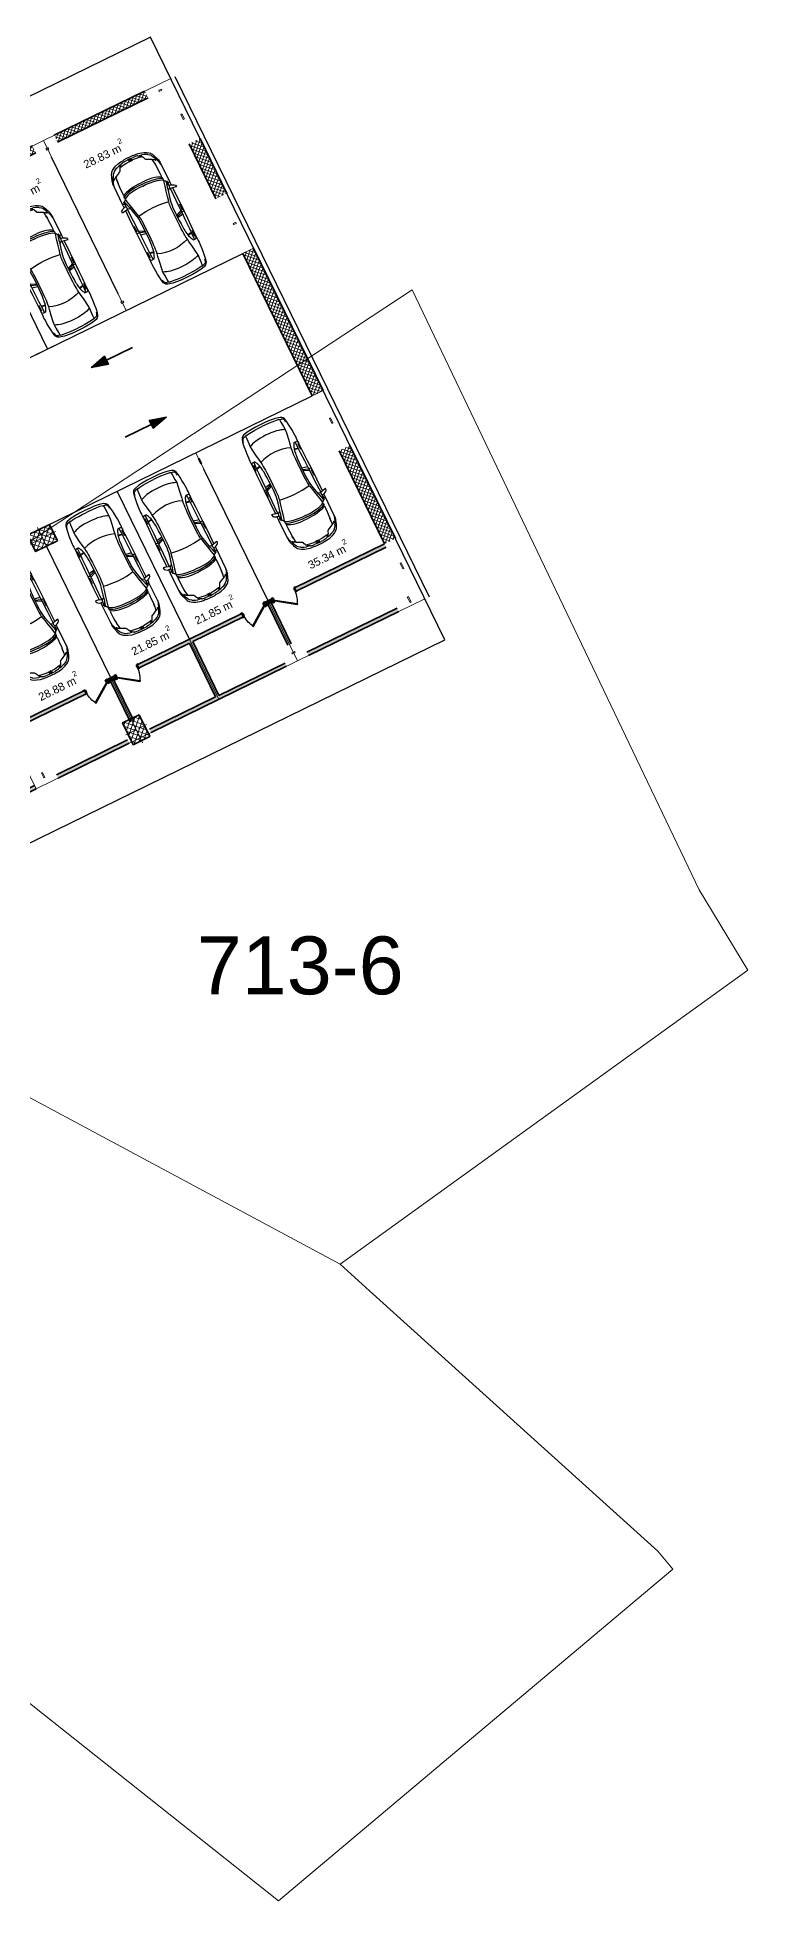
# Model space of a CAD drawing. Header units: metres. Extents: x 7511783 to 7512372, y 4692307 to 4692611.
# Drawn here: x 7512222.2 to 7512245.6, y 4692437 to 4692498.1 of the extents above; entities that cross this region are included whole.
import ezdxf

# ---------------------------------------------------------------- set-up
doc = ezdxf.new("R2010")
doc.units = ezdxf.units.M
doc.linetypes.add('Long Dashed', pattern=[793.749976, 476.249993, -317.499983])
doc.layers.get('0').update_dxf_attribs({"lineweight": 0})
for name, color, linetype, lineweight, true_color in [('A - Fill Zone_Pen_No__156', 7, 'Continuous', 0, 0x54689e), ('A - Muret_Pen_No__102', 7, 'Continuous', 0, 0xcccccc), ('A -Polyline_Pen_No__48', 7, 'Continuous', 0, 0xa80f02), ('A -Polyline_Pen_No__8', 7, 'Continuous', 0, 0xa80f02)]:
    doc.layers.add(name, color=color, linetype=linetype, lineweight=lineweight, true_color=true_color)
for name, color, linetype, lineweight in [('A - Muret', 7, 'Continuous', 0), ('A - Muret_Pen_No__101', 252, 'Continuous', 0), ('A - Muret_Pen_No__7', 7, 'Continuous', 0), ('A - Pllaka Themel', 7, 'Continuous', 0), ('A - Pllaka Themel_Pen_No__42', 8, 'Continuous', 0), ('A - Shtyllat', 7, 'Continuous', 0), ('A - Shtyllat_Pen_No__1', 7, 'Continuous', 0), ('A -Polyline', 7, 'Continuous', 0), ('A -Polyline_Pen_No__42', 8, 'Continuous', 0), ('ARCHICAD Doors_Pen_No__42', 8, 'Continuous', 0), ('Interior - Furniture _Pen_No__42', 8, 'Continuous', 0), ('nr riregjistrim', 1, 'Continuous', 0), ('Structural - Bearing', 7, 'Continuous', 0), ('Structural - Bearing_Pen_No__20', 1, 'Continuous', 0), ('Structural - Bearing_Pen_No__21', 7, 'Continuous', 0), ('vijat rregullim', 1, 'Continuous', 0)]:
    doc.layers.add(name, color=color, linetype=linetype, lineweight=lineweight)
doc.styles.add('GENERATED_STYLE_2', font='arialbd.ttf')
doc.styles.get("Standard").update_dxf_attribs({"font": 'arial.ttf'})
pattern_1 = [(45, (0, 0), (-68.9429, 68.9429), []), (135, (0, 0), (68.9429, 68.9429), [])]
pattern_2 = [(45, (0, 0), (-91.92388, 91.92388), []), (135, (0, 0), (91.92388, 91.92388), [])]

# ---------------------------------------------------------------- blocks, each defined once
blk = doc.blocks.new('Slab_2', base_point=(27550, -20501))
at = {"layer": 'A - Pllaka Themel_Pen_No__42', "color": 8, "linetype": 'Continuous', "lineweight": 25, "flags": 128}
blk.add_lwpolyline([(27550, -20501), (52100, -20501), (52100, 1500), (27550, 1500)], close=True, dxfattribs=at)
blk = doc.blocks.new('Wall_3', base_point=(27550, 0))
at = {"layer": 'A - Muret_Pen_No__101', "linetype": 'Continuous', "lineweight": 13}
h = blk.add_hatch(dxfattribs=at)
h.set_pattern_fill('CONCRETE_BLOCK', color=252, style=0, pattern_type=2)
h.set_pattern_definition(pattern_1)
h.paths.add_polyline_path([(31800, 0), (28500, 0), (28500, -250), (31800, -250)])
h = blk.add_hatch(dxfattribs=at)
h.set_pattern_fill('CONCRETE_BLOCK', color=252, style=0, pattern_type=2)
h.set_pattern_definition(pattern_1)
h.paths.add_polyline_path([(32600, 0), (32600, -250), (38100, -250), (38100, 0)])
h = blk.add_hatch(dxfattribs=at)
h.set_pattern_fill('CONCRETE_BLOCK', color=252, style=0, pattern_type=2)
h.set_pattern_definition(pattern_1)
h.paths.add_polyline_path([(38500, 0), (38500, -250), (41500, -250), (41500, 0)])
h = blk.add_hatch(dxfattribs=at)
h.set_pattern_fill('CONCRETE_BLOCK', color=252, style=0, pattern_type=2)
h.set_pattern_definition(pattern_1)
h.paths.add_polyline_path([(41900, -250), (47050, -250), (47050, 0), (41900, 0)])
h = blk.add_hatch(dxfattribs=at)
h.set_pattern_fill('CONCRETE_BLOCK', color=252, style=0, pattern_type=2)
h.set_pattern_definition(pattern_1)
h.paths.add_polyline_path([(51150, 0), (47850, 0), (47850, -250), (51150, -250)])
at = {"layer": 'A - Muret_Pen_No__7', "color": 7, "linetype": 'Continuous', "lineweight": 35, "flags": 128}
for points in [[(31800, 0), (28500, 0)], [(38100, 0), (32600, 0)], [(41500, 0), (38500, 0)], [(47050, 0), (41900, 0)], [(51150, 0), (47850, 0)], [(28500, -250), (31800, -250)], [(32600, -250), (38100, -250)], [(38500, -250), (41500, -250)], [(41900, -250), (47050, -250)], [(47850, -250), (51150, -250)]]:
    blk.add_lwpolyline(points, dxfattribs=at)
blk = doc.blocks.new('Door 22')
at = {"layer": 'ARCHICAD Doors_Pen_No__42', "color": 8, "linetype": 'Continuous', "lineweight": 25}
for p, q in [((-387, 24), (-437, 24)), ((-437, 24), (-437, 5)), ((-437, 5), (-387, 5)), ((-400, 5), (-437, 5)), ((-400, 5), (-437, 5)), ((-375, 5), (-400, 5)), ((-400, 5), (-400, 0)), ((-400, 0), (-400, 5)), ((-400, 0), (-400, 5)), ((-400, 0), (-375, 0)), ((-372, 0), (-400, 0)), ((-400, 0), (-400, -115)), ((-400, -115), (-400, 0)), ((-400, -115), (-400, 0)), ((-387, 5), (-387, 24)), ((-375, 0), (-375, 5)), ((-372, -40), (-372, 0)), ((-260, 394), (-237, 427)), ((349, -33), (-260, 394)), ((-237, 427), (372, 0)), ((372, 0), (349, -33)), ((400, 0), (372, 0)), ((372, 0), (372, -40)), ((400, 5), (375, 5)), ((375, 5), (375, 0)), ((375, 0), (400, 0)), ((437, 24), (387, 24)), ((387, 24), (387, 5)), ((387, 5), (437, 5)), ((400, 0), (400, 5)), ((400, 0), (400, 5)), ((400, 0), (400, 5)), ((400, 5), (437, 5)), ((400, 5), (437, 5)), ((400, -115), (400, 0)), ((400, -115), (400, 0)), ((400, -115), (400, 0)), ((437, 5), (437, 24)), ((-387, -115), (-437, -115)), ((-437, -115), (-437, -134)), ((-400, -115), (-437, -115)), ((-400, -115), (-437, -115)), ((-437, -134), (-387, -134)), ((-400, -115), (-360, -115)), ((-387, -134), (-387, -115)), ((-360, -40), (-372, -40)), ((-360, -115), (-360, -40)), ((372, -40), (360, -40)), ((360, -40), (360, -115)), ((360, -115), (400, -115)), ((437, -115), (387, -115)), ((387, -115), (387, -134)), ((387, -134), (437, -134)), ((400, -115), (437, -115)), ((400, -115), (437, -115)), ((437, -134), (437, -115))]:
    blk.add_line(p, q, dxfattribs=at)
blk.add_arc((372, 0), 744, 145, 180, dxfattribs=at)
blk = doc.blocks.new('Door 22_2')
at = {"layer": 'ARCHICAD Doors_Pen_No__42', "color": 8, "linetype": 'Continuous', "lineweight": 25}
for p, q in [((-437, 0), (-437, 19)), ((-437, 19), (-387, 19)), ((-387, 0), (-437, 0)), ((-400, 0), (-437, 0)), ((-400, 0), (-437, 0)), ((-372, 0), (-400, 0)), ((-400, 0), (-400, -115)), ((-400, 0), (-400, -115)), ((-400, 0), (-400, -115)), ((-387, 19), (-387, 0)), ((-372, -40), (-372, 0)), ((-260, 394), (-237, 427)), ((349, -33), (-260, 394)), ((-237, 427), (372, 0)), ((372, 0), (349, -33)), ((400, 0), (372, 0)), ((372, 0), (372, -40)), ((387, 19), (437, 19)), ((387, 0), (387, 19)), ((437, 0), (387, 0)), ((400, -115), (400, 0)), ((400, 0), (400, -115)), ((400, 0), (400, -115)), ((400, 0), (437, 0)), ((400, 0), (437, 0)), ((437, 19), (437, 0)), ((-437, -139), (-437, -120)), ((-437, -120), (-387, -120)), ((-400, -120), (-437, -120)), ((-400, -120), (-437, -120)), ((-387, -139), (-437, -139)), ((-400, -120), (-400, -115)), ((-400, -115), (-375, -115)), ((-400, -115), (-360, -115)), ((-400, -115), (-400, -120)), ((-400, -115), (-400, -120)), ((-375, -120), (-400, -120)), ((-387, -120), (-387, -139)), ((-375, -115), (-375, -120)), ((-360, -40), (-372, -40)), ((-360, -115), (-360, -40)), ((372, -40), (360, -40)), ((360, -40), (360, -115)), ((360, -115), (400, -115)), ((375, -120), (375, -115)), ((375, -115), (400, -115)), ((400, -120), (375, -120)), ((387, -120), (437, -120)), ((387, -139), (387, -120)), ((437, -139), (387, -139)), ((400, -115), (400, -120)), ((400, -115), (400, -120)), ((400, -115), (400, -120)), ((400, -120), (437, -120)), ((400, -120), (437, -120)), ((437, -120), (437, -139))]:
    blk.add_line(p, q, dxfattribs=at)
blk.add_arc((372, 0), 744, 145, 180, dxfattribs=at)
blk = doc.blocks.new('Wall_6', base_point=(37900, -16801))
at = {"layer": 'A - Muret_Pen_No__102', "linetype": 'Continuous', "lineweight": 0, "true_color": 0xcccccc}
for points in [[(37900, -16921), (40740, -16921), (40740, -16801), (37900, -16801)], [(41540, -16801), (41540, -16921), (41860, -16921), (41860, -16801)], [(46490, -16801), (42660, -16801), (42660, -16921), (46490, -16921)], [(47290, -16921), (47610, -16921), (47610, -16801), (47290, -16801)], [(51700, -16801), (48410, -16801), (48410, -16921), (51700, -16921)]]:
    blk.add_hatch(color=254, dxfattribs=at).paths.add_polyline_path(points)
at = {"layer": 'A - Muret_Pen_No__7', "color": 7, "linetype": 'Continuous', "lineweight": 35}
for p, q in [((40740, -16801), (40703, -16801)), ((40740, -16921), (40703, -16921)), ((40740, -16801), (40740, -16916)), ((40740, -16916), (40740, -16921)), ((41540, -16801), (41577, -16801)), ((41540, -16801), (41540, -16916)), ((41540, -16916), (41540, -16921)), ((41540, -16921), (41577, -16921)), ((41860, -16801), (41823, -16801)), ((41860, -16921), (41823, -16921)), ((41860, -16801), (41860, -16916)), ((41860, -16916), (41860, -16921)), ((42660, -16801), (42697, -16801)), ((42660, -16801), (42660, -16916)), ((42660, -16916), (42660, -16921)), ((42660, -16921), (42697, -16921)), ((46490, -16801), (46453, -16801)), ((46490, -16921), (46453, -16921)), ((46490, -16806), (46490, -16801)), ((46490, -16921), (46490, -16806)), ((47290, -16801), (47327, -16801)), ((47290, -16806), (47290, -16801)), ((47290, -16921), (47290, -16806)), ((47290, -16921), (47327, -16921)), ((47610, -16801), (47573, -16801)), ((47610, -16921), (47573, -16921)), ((47610, -16801), (47610, -16916)), ((47610, -16916), (47610, -16921)), ((48410, -16801), (48447, -16801)), ((48410, -16801), (48410, -16916)), ((48410, -16916), (48410, -16921)), ((48410, -16921), (48447, -16921))]:
    blk.add_line(p, q, dxfattribs=at)
at = {"layer": 'A - Muret_Pen_No__7', "color": 7, "linetype": 'Continuous', "lineweight": 35, "flags": 128}
for points in [[(40740, -16801), (37900, -16801)], [(38020, -16921), (40740, -16921)], [(41860, -16801), (41540, -16801)], [(41540, -16921), (41640, -16921)], [(41760, -16921), (41860, -16921)], [(46490, -16801), (42660, -16801)], [(42660, -16921), (44515, -16921)], [(44635, -16921), (46490, -16921)], [(47610, -16801), (47290, -16801)], [(47290, -16921), (47390, -16921)], [(47510, -16921), (47610, -16921)], [(51700, -16801), (48410, -16801)], [(48410, -16921), (51700, -16921)]]:
    blk.add_lwpolyline(points, dxfattribs=at)
at = {"layer": 'ARCHICAD Doors_Pen_No__42', "color": 8, "linetype": 'Continuous', "lineweight": 25, "xscale": -1, "zscale": 1000, "rotation": 180}
for name, p in [('Door 22', (41140, -16916)), ('Door 22_2', (46890, -16921))]:
    blk.add_blockref(name, p, dxfattribs=at)
at = {"layer": 'ARCHICAD Doors_Pen_No__42', "color": 8, "linetype": 'Continuous', "lineweight": 25, "zscale": 1000, "rotation": 180}
for p in [(42260, -16916), (48010, -16916)]:
    blk.add_blockref('Door 22', p, dxfattribs=at)
blk = doc.blocks.new('Wall_8', base_point=(41700, -16801))
at = {"layer": 'A - Muret_Pen_No__102', "linetype": 'Continuous', "lineweight": 0, "true_color": 0xcccccc}
blk.add_hatch(color=254, dxfattribs=at).paths.add_polyline_path([(41640, -16921), (41640, -18401), (41760, -18401), (41760, -16921)])
at = {"layer": 'A - Muret_Pen_No__7', "color": 7, "linetype": 'Continuous', "lineweight": 35, "flags": 128}
for points in [[(41640, -16921), (41640, -18401)], [(41760, -18401), (41760, -16921)]]:
    blk.add_lwpolyline(points, dxfattribs=at)
blk = doc.blocks.new('Wall_9', base_point=(44575, -16801))
at = {"layer": 'A - Muret_Pen_No__102', "linetype": 'Continuous', "lineweight": 0, "true_color": 0xcccccc}
blk.add_hatch(color=254, dxfattribs=at).paths.add_polyline_path([(44515, -16921), (44515, -18881), (44635, -18881), (44635, -16921)])
at = {"layer": 'A - Muret_Pen_No__7', "color": 7, "linetype": 'Continuous', "lineweight": 35, "flags": 128}
for points in [[(44515, -16921), (44515, -18881)], [(44635, -18881), (44635, -16921)]]:
    blk.add_lwpolyline(points, dxfattribs=at)
blk = doc.blocks.new('Wall_10', base_point=(47450, -16801))
at = {"layer": 'A - Muret_Pen_No__102', "linetype": 'Continuous', "lineweight": 0, "true_color": 0xcccccc}
blk.add_hatch(color=254, dxfattribs=at).paths.add_polyline_path([(47390, -16921), (47390, -18401), (47510, -18401), (47510, -16921)])
at = {"layer": 'A - Muret_Pen_No__7', "color": 7, "linetype": 'Continuous', "lineweight": 35, "flags": 128}
for points in [[(47390, -16921), (47390, -18401)], [(47510, -18401), (47510, -16921)]]:
    blk.add_lwpolyline(points, dxfattribs=at)
blk = doc.blocks.new('Wall_27', base_point=(52100, -19001))
at = {"layer": 'A - Muret_Pen_No__101', "linetype": 'Continuous', "lineweight": 13}
h = blk.add_hatch(dxfattribs=at)
h.set_pattern_fill('CONCRETE_BLOCK', color=252, style=0, pattern_type=2)
h.set_pattern_definition(pattern_1)
h.paths.add_polyline_path([(52100, -2200), (51700, -2200), (51700, -4200), (52100, -4200)])
h = blk.add_hatch(dxfattribs=at)
h.set_pattern_fill('CONCRETE_BLOCK', color=252, style=0, pattern_type=2)
h.set_pattern_definition(pattern_1)
h.paths.add_polyline_path([(51700, -6200), (51700, -11401), (52100, -11401), (52100, -6200)])
h = blk.add_hatch(dxfattribs=at)
h.set_pattern_fill('CONCRETE_BLOCK', color=252, style=0, pattern_type=2)
h.set_pattern_definition(pattern_1)
h.paths.add_polyline_path([(51700, -16801), (52100, -16801), (52100, -13401), (51700, -13401)])
at = {"layer": 'A - Muret_Pen_No__7', "color": 7, "linetype": 'Continuous', "lineweight": 35, "flags": 128}
for points in [[(51700, -2200), (51700, -4200)], [(52100, -4200), (52100, -2200)], [(51700, -6200), (51700, -11401)], [(52100, -11401), (52100, -6200)], [(51700, -13401), (51700, -16801)], [(52100, -16801), (52100, -13401)]]:
    blk.add_lwpolyline(points, dxfattribs=at)
blk = doc.blocks.new('Wall_36', base_point=(28500, -19001))
at = {"layer": 'A - Muret_Pen_No__102', "linetype": 'Continuous', "lineweight": 0, "true_color": 0xcccccc}
for points in [[(28500, -18881), (28500, -19001), (31800, -19001), (31800, -18881)], [(37900, -18881), (32600, -18881), (32600, -19001), (37900, -19001)], [(41300, -18881), (38700, -18881), (38700, -19001), (41300, -19001)], [(42100, -18881), (42100, -19001), (47050, -19001), (47050, -18881)], [(47850, -18881), (47850, -19001), (51150, -19001), (51150, -18881)]]:
    blk.add_hatch(color=254, dxfattribs=at).paths.add_polyline_path(points)
at = {"layer": 'A - Muret_Pen_No__7', "color": 7, "linetype": 'Continuous', "lineweight": 35, "flags": 128}
for points in [[(31800, -18881), (28500, -18881)], [(35190, -18881), (32600, -18881)], [(37900, -18881), (35310, -18881)], [(41300, -18881), (38700, -18881)], [(44515, -18881), (42100, -18881)], [(47050, -18881), (44635, -18881)], [(51150, -18881), (47850, -18881)], [(28500, -19001), (31800, -19001)], [(32600, -19001), (37900, -19001)], [(38700, -19001), (41300, -19001)], [(42100, -19001), (47050, -19001)], [(47850, -19001), (51150, -19001)]]:
    blk.add_lwpolyline(points, dxfattribs=at)
blk = doc.blocks.new('Column_36', base_point=(3830, 14470))
at = {"layer": 'A - Shtyllat_Pen_No__1', "color": 7, "linetype": 'Continuous', "lineweight": 13, "flags": 128}
blk.add_lwpolyline([(3850, 14380), (3810, 14380), (3810, 14560), (3850, 14560)], close=True, dxfattribs=at)
blk = doc.blocks.new('Column_39', base_point=(-67920, 199747))
at = {"layer": 'Structural - Bearing', "linetype": 'Continuous', "lineweight": 0, "true_color": 0x000000}
h = blk.add_hatch(dxfattribs=at)
h.set_pattern_fill('CONCRETE_BLOCK', color=18, style=0, pattern_type=2)
h.set_pattern_definition(pattern_2)
h.paths.add_polyline_path([(-67520, 199447), (-67520, 200047), (-68320, 200047), (-68320, 199447)])
at = {"layer": 'Structural - Bearing_Pen_No__20', "color": 1, "linetype": 'Continuous', "lineweight": 0}
for p, q in [((-67920, 199827), (-67920, 200127)), ((-68000, 199747), (-68400, 199747)), ((-67920, 199667), (-67920, 199367)), ((-67840, 199747), (-67440, 199747))]:
    blk.add_line(p, q, dxfattribs=at)
blk.add_point((-67920, 199747), dxfattribs=at)
at = {"layer": 'Structural - Bearing_Pen_No__21', "color": 7, "linetype": 'Continuous', "lineweight": 35, "flags": 128}
blk.add_lwpolyline([(-67520, 199447), (-67520, 200047), (-68320, 200047), (-68320, 199447)], close=True, dxfattribs=at)
blk = doc.blocks.new('Column_40', base_point=(-63791, 193237))
at = {"layer": 'Structural - Bearing', "linetype": 'Continuous', "lineweight": 0, "true_color": 0x000000}
h = blk.add_hatch(dxfattribs=at)
h.set_pattern_fill('CONCRETE_BLOCK', color=18, style=0, pattern_type=2)
h.set_pattern_definition(pattern_2)
h.paths.add_polyline_path([(-63491, 193637), (-64091, 193637), (-64091, 192837), (-63491, 192837)])
at = {"layer": 'Structural - Bearing_Pen_No__20', "color": 1, "linetype": 'Continuous', "lineweight": 0}
for p, q in [((-63871, 193237), (-64171, 193237)), ((-63791, 193317), (-63791, 193717)), ((-63711, 193237), (-63411, 193237)), ((-63791, 193157), (-63791, 192757))]:
    blk.add_line(p, q, dxfattribs=at)
blk.add_point((-63791, 193237), dxfattribs=at)
at = {"layer": 'Structural - Bearing_Pen_No__21', "color": 7, "linetype": 'Continuous', "lineweight": 35, "flags": 128}
blk.add_lwpolyline([(-63491, 193637), (-64091, 193637), (-64091, 192837), (-63491, 192837)], close=True, dxfattribs=at)
blk = doc.blocks.new('Column_43', base_point=(4745, 13830))
at = {"layer": 'A - Shtyllat_Pen_No__1', "color": 7, "linetype": 'Continuous', "lineweight": 13, "flags": 128}
blk.add_lwpolyline([(4705, 13860), (4705, 13800), (4785, 13800), (4785, 13860)], close=True, dxfattribs=at)
blk = doc.blocks.new('Column_44', base_point=(4745, 13130))
at = {"layer": 'A - Shtyllat_Pen_No__1', "color": 7, "linetype": 'Continuous', "lineweight": 13, "flags": 128}
blk.add_lwpolyline([(4705, 13160), (4705, 13100), (4785, 13100), (4785, 13160)], close=True, dxfattribs=at)
blk = doc.blocks.new('Column_45', base_point=(5190, 14870))
at = {"layer": 'A - Shtyllat_Pen_No__1', "color": 7, "linetype": 'Continuous', "lineweight": 13, "flags": 128}
blk.add_lwpolyline([(5170, 14780), (5210, 14780), (5210, 14960), (5170, 14960)], close=True, dxfattribs=at)
blk = doc.blocks.new('Column_46', base_point=(5163, 14980))
at = {"layer": 'A - Shtyllat_Pen_No__1', "color": 7, "linetype": 'Continuous', "lineweight": 13, "flags": 128}
blk.add_lwpolyline([(5115, 15000), (5115, 14960), (5210, 14960), (5210, 15000)], close=True, dxfattribs=at)
blk = doc.blocks.new('Column_47', base_point=(5190, 13230))
at = {"layer": 'A - Shtyllat_Pen_No__1', "color": 7, "linetype": 'Continuous', "lineweight": 13, "flags": 128}
blk.add_lwpolyline([(5170, 13320), (5210, 13320), (5210, 13140), (5170, 13140)], close=True, dxfattribs=at)
blk = doc.blocks.new('Column_48', base_point=(5163, 13120))
at = {"layer": 'A - Shtyllat_Pen_No__1', "color": 7, "linetype": 'Continuous', "lineweight": 13, "flags": 128}
blk.add_lwpolyline([(5115, 13100), (5115, 13140), (5210, 13140), (5210, 13100)], close=True, dxfattribs=at)
blk = doc.blocks.new('Column_49', base_point=(5190, 13760))
at = {"layer": 'A - Shtyllat_Pen_No__1', "color": 7, "linetype": 'Continuous', "lineweight": 13, "flags": 128}
blk.add_lwpolyline([(5170, 13660), (5210, 13660), (5210, 13860), (5170, 13860)], close=True, dxfattribs=at)
blk = doc.blocks.new('Column_50', base_point=(5190, 14480))
at = {"layer": 'A - Shtyllat_Pen_No__1', "color": 7, "linetype": 'Continuous', "lineweight": 13, "flags": 128}
blk.add_lwpolyline([(5170, 14380), (5210, 14380), (5210, 14580), (5170, 14580)], close=True, dxfattribs=at)
blk = doc.blocks.new('Column_51', base_point=(5245, 14870))
at = {"layer": 'A - Shtyllat_Pen_No__1', "color": 7, "linetype": 'Continuous', "lineweight": 13, "flags": 128}
blk.add_lwpolyline([(5265, 14780), (5225, 14780), (5225, 14960), (5265, 14960)], close=True, dxfattribs=at)
blk = doc.blocks.new('Column_52', base_point=(5273, 14980))
at = {"layer": 'A - Shtyllat_Pen_No__1', "color": 7, "linetype": 'Continuous', "lineweight": 13, "flags": 128}
blk.add_lwpolyline([(5320, 15000), (5320, 14960), (5225, 14960), (5225, 15000)], close=True, dxfattribs=at)
blk = doc.blocks.new('Car 05 22')
at = {"layer": 'Interior - Furniture _Pen_No__42', "color": 8, "linetype": 'Continuous', "lineweight": 25}
for p, q in [((-815, 668), (-855, 511)), ((-785, 722), (-815, 668)), ((-758, 747), (-785, 722)), ((-768, 602), (-751, 670)), ((-764, 617), (-666, 624)), ((-706, 776), (-758, 747)), ((-729, 716), (-751, 670)), ((-701, 743), (-729, 716)), ((-585, 801), (-706, 776)), ((-665, 761), (-701, 743)), ((-666, 624), (-501, 634)), ((-627, 772), (-665, 761)), ((-595, 778), (-627, 772)), ((-483, 817), (-585, 801)), ((-501, 634), (-383, 642)), ((-372, 830), (-483, 817)), ((-383, 642), (-274, 631)), ((-252, 841), (-372, 830)), ((-274, 631), (-56, 601)), ((-168, 845), (-252, 841)), ((-78, 851), (-168, 845)), ((-24, 852), (-78, 851)), ((40, 852), (-24, 852)), ((231, 846), (40, 852)), ((125, 791), (129, 820)), ((126, 744), (125, 791)), ((327, 762), (125, 756)), ((132, 723), (126, 744)), ((129, 820), (139, 832)), ((147, 711), (132, 723)), ((139, 832), (165, 840)), ((171, 697), (147, 711)), ((165, 840), (195, 844)), ((213, 677), (171, 697)), ((195, 844), (231, 846)), ((211, 809), (418, 816)), ((266, 655), (213, 677)), ((400, 848), (231, 846)), ((319, 636), (266, 655)), ((393, 618), (319, 636)), ((522, 765), (327, 762)), ((339, 683), (330, 634)), ((355, 762), (339, 683)), ((357, 683), (347, 629)), ((373, 763), (357, 683)), ((475, 607), (393, 618)), ((591, 852), (400, 848)), ((814, 769), (522, 765)), ((857, 856), (591, 852)), ((1109, 774), (814, 769)), ((1130, 859), (857, 856)), ((1036, 773), (997, 579)), ((1042, 578), (1108, 774)), ((1173, 775), (1090, 578)), ((1115, 809), (1109, 774)), ((1109, 774), (1538, 780)), ((1120, 833), (1115, 809)), ((1121, 838), (1120, 836)), ((1120, 836), (1120, 833)), ((1130, 859), (1121, 838)), ((1536, 860), (1130, 859)), ((1163, 830), (1220, 829)), ((1220, 829), (1370, 831)), ((1958, 858), (1536, 860)), ((1538, 780), (1975, 786)), ((1730, 634), (1562, 601)), ((2000, 702), (1730, 634)), ((1780, 582), (1953, 621)), ((1961, 983), (1929, 983)), ((1929, 983), (1958, 858)), ((1939, 686), (1996, 777)), ((1953, 621), (2122, 660)), ((1958, 858), (1977, 777)), ((1997, 975), (1961, 983)), ((1977, 777), (2020, 777)), ((2027, 945), (1997, 975)), ((2000, 702), (2214, 763)), ((2020, 777), (2044, 783)), ((2055, 898), (2027, 945)), ((2044, 783), (2063, 792)), ((2068, 858), (2055, 898)), ((2063, 792), (2070, 800)), ((2069, 788), (2065, 794)), ((2120, 857), (2068, 858)), ((2075, 836), (2068, 858)), ((2069, 788), (2148, 790)), ((2070, 800), (2075, 809)), ((2075, 809), (2075, 836)), ((2107, 732), (2148, 790)), ((2193, 856), (2120, 857)), ((2122, 660), (2294, 698)), ((2148, 790), (2167, 814)), ((2148, 790), (2206, 792)), ((2167, 814), (2182, 834)), ((2182, 834), (2193, 856)), ((2808, 853), (2193, 856)), ((2206, 792), (2227, 791)), ((2227, 770), (2214, 763)), ((2214, 763), (2238, 752)), ((2227, 791), (2233, 790)), ((2234, 774), (2227, 770)), ((2233, 790), (2238, 787)), ((2238, 777), (2234, 774)), ((2241, 784), (2238, 787)), ((2238, 777), (2241, 781)), ((2238, 752), (2259, 740)), ((2241, 781), (2241, 784)), ((2259, 740), (2269, 731)), ((2269, 731), (2279, 722)), ((2279, 722), (2294, 698)), ((2294, 698), (2317, 701)), ((2294, 698), (2294, 698)), ((2317, 701), (2346, 703)), ((2355, 640), (2317, 701)), ((2346, 703), (2379, 702)), ((2380, 575), (2355, 640)), ((2410, 649), (2379, 702)), ((2379, 702), (2411, 694)), ((2436, 583), (2410, 649)), ((2411, 694), (2411, 694)), ((2429, 682), (2411, 694)), ((2429, 682), (2457, 700)), ((2429, 682), (2429, 682)), ((2429, 682), (2457, 640)), ((2457, 700), (2535, 698)), ((2457, 640), (2487, 574)), ((2535, 698), (2535, 698)), ((2535, 698), (2673, 696)), ((2673, 696), (2787, 691)), ((2787, 691), (2868, 687)), ((2856, 853), (2808, 853)), ((2808, 853), (2877, 843)), ((2891, 853), (2856, 853)), ((2868, 687), (2960, 679)), ((2960, 679), (2868, 687)), ((2877, 843), (2954, 814)), ((2923, 852), (2891, 853)), ((2904, 833), (2905, 833)), ((2945, 849), (2923, 852)), ((2990, 840), (2945, 849)), ((2954, 814), (3076, 775)), ((2960, 679), (3047, 666)), ((3014, 833), (2990, 840)), ((3154, 783), (3014, 833)), ((3022, 758), (3024, 762)), ((3024, 754), (3022, 758)), ((3024, 762), (3035, 765)), ((3038, 743), (3024, 754)), ((3035, 765), (3047, 764)), ((3051, 731), (3038, 743)), ((3047, 764), (3061, 763)), ((3047, 666), (3100, 657)), ((3065, 715), (3051, 731)), ((3061, 763), (3090, 757)), ((3077, 698), (3065, 715)), ((3100, 763), (3076, 775)), ((3100, 657), (3077, 698)), ((3090, 757), (3108, 751)), ((3114, 753), (3100, 763)), ((3153, 554), (3100, 657)), ((3108, 751), (3123, 746)), ((3123, 746), (3114, 753)), ((3170, 727), (3123, 746)), ((3236, 748), (3154, 783)), ((3212, 701), (3170, 727)), ((3254, 663), (3212, 701)), ((3269, 728), (3236, 748)), ((3302, 603), (3254, 663)), ((3299, 706), (3269, 728)), ((3337, 663), (3299, 706)), ((3374, 604), (3337, 663)), ((-883, 195), (-885, 0)), ((-885, 0), (-883, -195)), ((-875, 345), (-883, 195)), ((-855, 511), (-875, 345)), ((-807, 125), (-808, 0)), ((-807, -125), (-808, 0)), ((-802, 259), (-807, 125)), ((-795, 391), (-802, 259)), ((-783, 510), (-795, 391)), ((-768, 602), (-783, 510)), ((-56, 601), (146, 567)), ((146, 567), (233, 552)), ((233, 552), (315, 541)), ((315, 541), (384, 535)), ((384, 535), (454, 530)), ((454, 530), (526, 526)), ((521, 602), (475, 607)), ((570, 597), (521, 602)), ((526, 526), (628, 522)), ((653, 591), (570, 597)), ((628, 522), (757, 518)), ((773, 585), (653, 591)), ((757, 518), (1323, 518)), ((907, 580), (773, 585)), ((1042, 578), (907, 580)), ((1228, 578), (1042, 578)), ((1316, 580), (1228, 578)), ((1403, 584), (1316, 580)), ((1323, 518), (1420, 522)), ((1484, 590), (1403, 584)), ((1420, 522), (1467, 524)), ((1467, 524), (1511, 528)), ((1562, 601), (1484, 590)), ((1511, 528), (1554, 533)), ((1554, 533), (1597, 541)), ((1597, 541), (1597, 541)), ((1611, 544), (1780, 582)), ((2397, 514), (2380, 575)), ((2419, 396), (2397, 514)), ((2434, 266), (2419, 396)), ((2442, 132), (2434, 266)), ((2454, 522), (2436, 583)), ((2444, 0), (2442, 132)), ((2444, 0), (2442, -132)), ((2478, 401), (2454, 522)), ((2494, 269), (2478, 401)), ((2487, 574), (2492, 562)), ((2492, 562), (2518, 477)), ((2503, 133), (2494, 269)), ((2506, 0), (2503, 133)), ((2518, 477), (2538, 384)), ((2538, 384), (2551, 286)), ((2551, 286), (2560, 194)), ((2560, 194), (2564, 101)), ((2564, 101), (2566, 0)), ((2564, -101), (2566, 0)), ((3190, 476), (3153, 554)), ((3199, 467), (3190, 476)), ((3221, 454), (3199, 467)), ((3256, 439), (3221, 454)), ((3288, 425), (3256, 439)), ((3319, 408), (3288, 425)), ((3302, 603), (3346, 501)), ((3353, 384), (3319, 408)), ((3325, 377), (3321, 370)), ((3321, 370), (3321, 362)), ((3321, 362), (3338, 277)), ((3328, 380), (3325, 377)), ((3338, 379), (3328, 380)), ((3364, 358), (3338, 379)), ((3338, 277), (3352, 173)), ((3346, 501), (3374, 420)), ((3352, 173), (3358, 76)), ((3377, 360), (3353, 384)), ((3354, 28), (3358, 76)), ((3354, 28), (3354, -1)), ((3354, -28), (3354, 1)), ((3397, 316), (3364, 358)), ((3371, 12), (3370, -1)), ((3371, -12), (3370, 1)), ((3372, 24), (3371, 12)), ((3376, 39), (3372, 24)), ((3418, 513), (3374, 604)), ((3391, 344), (3374, 420)), ((3382, 47), (3376, 39)), ((3391, 344), (3377, 360)), ((3386, 48), (3382, 47)), ((3386, 48), (3394, 48)), ((3399, 47), (3394, 48)), ((3408, 289), (3397, 316)), ((3404, 39), (3399, 47)), ((3404, 39), (3408, 24)), ((3408, 289), (3414, 267)), ((3408, 24), (3410, 8)), ((3410, 8), (3410, 0)), ((3414, 267), (3418, 243)), ((3457, 393), (3418, 513)), ((3418, 243), (3424, 201)), ((3424, 201), (3428, 152)), ((3432, 40), (3428, 152)), ((3432, 57), (3432, 57)), ((3432, 0), (3432, 40)), ((3432, 0), (3432, -40)), ((3468, 331), (3457, 393)), ((3474, 264), (3468, 331)), ((3478, 200), (3474, 264)), ((3479, 165), (3478, 200)), ((3490, 165), (3479, 165)), ((3490, -165), (3490, 165)), ((-883, -195), (-875, -345)), ((-875, -345), (-855, -511)), ((-855, -511), (-815, -668)), ((-802, -259), (-807, -125)), ((-795, -391), (-802, -259)), ((-783, -510), (-795, -391)), ((-768, -602), (-783, -510)), ((-768, -602), (-751, -670)), ((-274, -631), (-56, -601)), ((-56, -601), (146, -567)), ((146, -567), (233, -552)), ((233, -552), (315, -541)), ((315, -541), (384, -535)), ((384, -535), (454, -530)), ((475, -607), (393, -618)), ((454, -530), (526, -526)), ((521, -602), (475, -607)), ((570, -597), (521, -602)), ((526, -526), (628, -522)), ((653, -591), (570, -597)), ((628, -522), (757, -518)), ((773, -585), (653, -591)), ((757, -518), (1323, -518)), ((907, -580), (773, -585)), ((1042, -578), (907, -580)), ((1036, -773), (997, -579)), ((1042, -578), (1108, -774)), ((1228, -578), (1042, -578)), ((1173, -775), (1090, -578)), ((1316, -580), (1228, -578)), ((1403, -584), (1316, -580)), ((1323, -518), (1420, -522)), ((1484, -590), (1403, -584)), ((1420, -522), (1467, -524)), ((1467, -524), (1511, -528)), ((1562, -601), (1484, -590)), ((1511, -528), (1554, -533)), ((1554, -533), (1597, -541)), ((1730, -634), (1562, -601)), ((1597, -541), (1597, -541)), ((1611, -544), (1780, -582)), ((1780, -582), (1953, -621)), ((2380, -575), (2355, -640)), ((2397, -514), (2380, -575)), ((2419, -396), (2397, -514)), ((2436, -583), (2410, -649)), ((2434, -266), (2419, -396)), ((2442, -132), (2434, -266)), ((2454, -522), (2436, -583)), ((2478, -401), (2454, -522)), ((2457, -640), (2487, -574)), ((2494, -269), (2478, -401)), ((2487, -574), (2492, -562)), ((2492, -562), (2518, -477)), ((2503, -133), (2494, -269)), ((2506, 0), (2503, -133)), ((2518, -477), (2538, -384)), ((2538, -384), (2551, -286)), ((2551, -286), (2560, -194)), ((2560, -194), (2564, -101)), ((3153, -554), (3100, -657)), ((3190, -476), (3153, -554)), ((3199, -467), (3190, -476)), ((3221, -454), (3199, -467)), ((3256, -439), (3221, -454)), ((3302, -603), (3254, -663)), ((3288, -425), (3256, -439)), ((3319, -408), (3288, -425)), ((3302, -603), (3346, -501)), ((3353, -384), (3319, -408)), ((3321, -362), (3338, -277)), ((3321, -370), (3321, -362)), ((3325, -377), (3321, -370)), ((3328, -380), (3325, -377)), ((3338, -379), (3328, -380)), ((3337, -663), (3374, -604)), ((3338, -277), (3352, -173)), ((3364, -358), (3338, -379)), ((3346, -501), (3374, -420)), ((3352, -173), (3358, -76)), ((3377, -360), (3353, -384)), ((3354, -28), (3358, -76)), ((3397, -316), (3364, -358)), ((3372, -24), (3371, -12)), ((3376, -39), (3372, -24)), ((3391, -344), (3374, -420)), ((3374, -604), (3418, -513)), ((3382, -47), (3376, -39)), ((3391, -344), (3377, -360)), ((3386, -48), (3382, -47)), ((3386, -48), (3394, -48)), ((3399, -47), (3394, -48)), ((3408, -289), (3397, -316)), ((3404, -39), (3399, -47)), ((3404, -39), (3408, -24)), ((3408, -24), (3410, -8)), ((3408, -289), (3414, -267)), ((3410, -8), (3410, 0)), ((3414, -267), (3418, -243)), ((3418, -243), (3424, -201)), ((3418, -513), (3457, -393)), ((3424, -201), (3428, -152)), ((3432, -40), (3428, -152)), ((3432, -57), (3432, -57)), ((3457, -393), (3468, -331)), ((3468, -331), (3474, -264)), ((3474, -264), (3478, -200)), ((3478, -200), (3479, -165)), ((3479, -165), (3490, -165)), ((-815, -668), (-785, -722)), ((-785, -722), (-758, -747)), ((-764, -617), (-666, -624)), ((-758, -747), (-706, -776)), ((-729, -716), (-751, -670)), ((-701, -743), (-729, -716)), ((-706, -776), (-585, -801)), ((-665, -761), (-701, -743)), ((-666, -624), (-501, -634)), ((-627, -772), (-665, -761)), ((-595, -778), (-627, -772)), ((-585, -801), (-483, -817)), ((-501, -634), (-383, -642)), ((-483, -817), (-372, -830)), ((-383, -642), (-274, -631)), ((-372, -830), (-252, -841)), ((-252, -841), (-168, -845)), ((-168, -845), (-78, -851)), ((-78, -851), (-24, -852)), ((-24, -852), (40, -852)), ((40, -852), (231, -846)), ((126, -744), (125, -791)), ((327, -762), (125, -756)), ((125, -791), (129, -820)), ((132, -723), (126, -744)), ((129, -820), (139, -832)), ((147, -711), (132, -723)), ((139, -832), (165, -840)), ((171, -697), (147, -711)), ((165, -840), (195, -844)), ((213, -677), (171, -697)), ((195, -844), (231, -846)), ((211, -809), (418, -816)), ((266, -655), (213, -677)), ((231, -846), (400, -848)), ((319, -636), (266, -655)), ((393, -618), (319, -636)), ((522, -765), (327, -762)), ((339, -683), (330, -634)), ((355, -762), (339, -683)), ((357, -683), (347, -629)), ((373, -763), (357, -683)), ((400, -848), (591, -852)), ((814, -769), (522, -765)), ((591, -852), (857, -856)), ((1109, -774), (814, -769)), ((857, -856), (1130, -859)), ((1109, -774), (1538, -780)), ((1115, -809), (1109, -774)), ((1120, -833), (1115, -809)), ((1120, -836), (1120, -833)), ((1121, -838), (1120, -836)), ((1130, -859), (1121, -838)), ((1130, -859), (1536, -860)), ((1163, -830), (1220, -829)), ((1220, -829), (1370, -831)), ((1536, -860), (1958, -858)), ((1538, -780), (1975, -786)), ((2000, -702), (1730, -634)), ((1958, -858), (1929, -983)), ((1929, -983), (1961, -983)), ((1939, -686), (1996, -777)), ((1953, -621), (2122, -660)), ((1958, -858), (1977, -777)), ((1961, -983), (1997, -975)), ((1977, -777), (2020, -777)), ((1997, -975), (2027, -945)), ((2000, -702), (2214, -763)), ((2020, -777), (2044, -783)), ((2027, -945), (2055, -898)), ((2044, -783), (2063, -792)), ((2055, -898), (2068, -858)), ((2063, -792), (2070, -800)), ((2069, -788), (2065, -794)), ((2075, -836), (2068, -858)), ((2068, -858), (2120, -857)), ((2069, -788), (2148, -790)), ((2070, -800), (2075, -809)), ((2075, -809), (2075, -836)), ((2107, -732), (2148, -790)), ((2120, -857), (2193, -856)), ((2122, -660), (2294, -698)), ((2148, -790), (2167, -814)), ((2148, -790), (2206, -792)), ((2167, -814), (2182, -834)), ((2182, -834), (2193, -856)), ((2193, -856), (2808, -853)), ((2206, -792), (2227, -791)), ((2214, -763), (2238, -752)), ((2227, -770), (2214, -763)), ((2234, -774), (2227, -770)), ((2227, -791), (2233, -790)), ((2233, -790), (2238, -787)), ((2238, -777), (2234, -774)), ((2238, -752), (2259, -740)), ((2238, -777), (2241, -781)), ((2241, -784), (2238, -787)), ((2241, -781), (2241, -784)), ((2259, -740), (2269, -731)), ((2269, -731), (2279, -722)), ((2279, -722), (2294, -698)), ((2294, -698), (2317, -701)), ((2294, -698), (2294, -698)), ((2355, -640), (2317, -701)), ((2317, -701), (2346, -703)), ((2346, -703), (2379, -702)), ((2410, -649), (2379, -702)), ((2379, -702), (2411, -694)), ((2429, -682), (2411, -694)), ((2411, -694), (2411, -694)), ((2429, -682), (2457, -640)), ((2429, -682), (2429, -682)), ((2429, -682), (2457, -700)), ((2457, -700), (2535, -698)), ((2535, -698), (2673, -696)), ((2535, -698), (2535, -698)), ((2673, -696), (2787, -691)), ((2787, -691), (2868, -687)), ((2808, -853), (2877, -843)), ((2808, -853), (2856, -853)), ((2856, -853), (2891, -853)), ((2868, -687), (2960, -679)), ((2960, -679), (2868, -687)), ((2877, -843), (2954, -814)), ((2891, -853), (2923, -852)), ((2923, -852), (2945, -849)), ((2945, -849), (2990, -840)), ((2954, -814), (3076, -775)), ((2960, -679), (3047, -666)), ((2990, -840), (3014, -833)), ((3014, -833), (3154, -783)), ((3024, -754), (3022, -758)), ((3022, -758), (3024, -762)), ((3038, -743), (3024, -754)), ((3024, -762), (3035, -765)), ((3035, -765), (3047, -764)), ((3051, -731), (3038, -743)), ((3047, -666), (3100, -657)), ((3047, -764), (3061, -763)), ((3065, -715), (3051, -731)), ((3061, -763), (3090, -757)), ((3077, -698), (3065, -715)), ((3100, -763), (3076, -775)), ((3100, -657), (3077, -698)), ((3090, -757), (3108, -751)), ((3114, -753), (3100, -763)), ((3108, -751), (3123, -746)), ((3123, -746), (3114, -753)), ((3170, -727), (3123, -746)), ((3154, -783), (3236, -748)), ((3212, -701), (3170, -727)), ((3254, -663), (3212, -701)), ((3236, -748), (3269, -728)), ((3269, -728), (3299, -706)), ((3299, -706), (3337, -663))]:
    blk.add_line(p, q, dxfattribs=at)
for centre, radius, start, end in [((493, 218), 973, 154.15445, 170.91173), ((1856, -2), 2354, 170.8804, 189.92229), ((1650, 0), 1520, 158.69921, 201.30079), ((-1245, 0), 2907, 349.2142, 10.7858), ((493, -218), 973, 191.23053, 205.84555)]:
    blk.add_arc(centre, radius, start, end, dxfattribs=at)
blk = doc.blocks.new('Polyline_11', base_point=(47094, -7381))
at = {"layer": 'A -Polyline_Pen_No__48', "linetype": 'Continuous', "lineweight": 25, "true_color": 0xa80f02}
blk.add_hatch(color=14, dxfattribs=at).paths.add_polyline_path([(45594, -7381), (46154, -7531), (46154, -7231)])
at = {"layer": 'A -Polyline_Pen_No__48', "color": 14, "linetype": 'Continuous', "lineweight": 25, "true_color": 0xa80f02}
for p, q in [((45594, -7381), (46154, -7231)), ((46154, -7231), (46154, -7531)), ((45594, -7381), (46154, -7531))]:
    blk.add_line(p, q, dxfattribs=at)
at = {"layer": 'A -Polyline_Pen_No__8', "color": 14, "linetype": 'Continuous', "lineweight": 35, "true_color": 0xa80f02, "flags": 128}
blk.add_lwpolyline([(47094, -7381), (46154, -7381)], dxfattribs=at)
blk = doc.blocks.new('Polyline_12', base_point=(45594, -9922))
at = {"layer": 'A -Polyline_Pen_No__48', "linetype": 'Continuous', "lineweight": 25, "true_color": 0xa80f02}
blk.add_hatch(color=14, dxfattribs=at).paths.add_polyline_path([(47094, -9922), (46535, -9772), (46535, -10072)])
at = {"layer": 'A -Polyline_Pen_No__48', "color": 14, "linetype": 'Continuous', "lineweight": 25, "true_color": 0xa80f02}
for p, q in [((47094, -9922), (46535, -9772)), ((46535, -10072), (46535, -9772)), ((47094, -9922), (46535, -10072))]:
    blk.add_line(p, q, dxfattribs=at)
at = {"layer": 'A -Polyline_Pen_No__8', "color": 14, "linetype": 'Continuous', "lineweight": 35, "true_color": 0xa80f02, "flags": 128}
blk.add_lwpolyline([(45594, -9922), (46535, -9922)], dxfattribs=at)

msp = doc.modelspace()

# ---------------------------------------------------------------- linework, layer by layer
for points in [[(7512229.348, 4692491.165), (7512226.626, 4692496.735), (7512222.448, 4692494.694), (7512225.17, 4692489.123), (7512229.348, 4692491.165)], [(7512225.17, 4692489.123), (7512222.448, 4692494.694), (7512219.865, 4692493.431), (7512222.587, 4692487.861), (7512225.17, 4692489.123)], [(7512222.587, 4692487.861), (7512219.865, 4692493.431), (7512217.282, 4692492.169), (7512220.004, 4692486.599), (7512222.587, 4692487.861)], [(7512229.348, 4692491.165), (7512207.291, 4692480.385), (7512209.575, 4692475.713), (7512214.112, 4692477.93), (7512218.874, 4692480.257), (7512231.632, 4692486.492), (7512229.348, 4692491.165)], [(7512231.632, 4692486.492), (7512227.454, 4692484.451), (7512230.791, 4692477.623), (7512234.969, 4692479.664), (7512231.632, 4692486.492)], [(7512227.454, 4692484.451), (7512224.871, 4692483.188), (7512228.208, 4692476.36), (7512230.791, 4692477.623), (7512227.454, 4692484.451)], [(7512224.871, 4692483.188), (7512222.288, 4692481.926), (7512225.625, 4692475.098), (7512228.208, 4692476.36), (7512224.871, 4692483.188)], [(7512222.288, 4692481.926), (7512218.874, 4692480.257), (7512222.211, 4692473.429), (7512225.625, 4692475.098), (7512222.288, 4692481.926)]]:
    msp.add_lwpolyline(points, close=True)
at = {"layer": 'A -Polyline_Pen_No__42', "color": 8, "linetype": 'Long Dashed', "lineweight": 25}
for points in [[(7512226.76, 4692496.801), (7512235.104, 4692479.73)], [(7512207.651, 4692480.561), (7512228.989, 4692490.99)], [(7512219.593, 4692480.609), (7512231.272, 4692486.317)]]:
    msp.add_lwpolyline(points, dxfattribs=at)
at = {"layer": 'A -Polyline_Pen_No__42', "color": 8, "linetype": 'Continuous', "lineweight": 25}
for points in [[(7512224.907, 4692489.662), (7512222.711, 4692494.155)], [(7512222.587, 4692487.861), (7512219.975, 4692493.207)], [(7512229.825, 4692479.599), (7512227.717, 4692483.912)], [(7512227.242, 4692478.337), (7512224.871, 4692483.188)], [(7512224.659, 4692477.074), (7512222.551, 4692481.387)]]:
    msp.add_lwpolyline(points, dxfattribs=at)
at = {"layer": 'vijat rregullim', "flags": 128}
msp.add_lwpolyline([(7512245.563, 4692467.483), (7512243.973, 4692470.113), (7512234.553, 4692489.793), (7512223.335, 4692482.411), (7512212.494, 4692475.312), (7512204.174, 4692469.963), (7512204.826, 4692469.709), (7512202.739, 4692468.247), (7512202.641, 4692467.057), (7512202.593, 4692466.476), (7512202.669, 4692464.399), (7512203.349, 4692462.168), (7512207.129, 4692457), (7512217.17, 4692447.913), (7512220.291, 4692444.775), (7512230.168, 4692436.95), (7512243.103, 4692447.823), (7512242.613, 4692448.413), (7512233.153, 4692456.963), (7512232.183, 4692457.833)], close=True, dxfattribs=at)
msp.add_lwpolyline([(7512213.154, 4692475.744), (7512221.706, 4692463.457), (7512232.183, 4692457.833)], dxfattribs=at)

# ---------------------------------------------------------------- block references
at = {"layer": 'A - Muret', "color": 7, "lineweight": 35, "xscale": 0.001, "yscale": 0.001, "zscale": 0.001, "rotation": 26.04594307934832}
for name, p in [('Wall_3', (7512204.569, 4692485.956)), ('Wall_27', (7512234.969, 4692479.664)), ('Wall_6', (7512221.245, 4692475.406)), ('Wall_10', (7512229.825, 4692479.599)), ('Wall_36', (7512213.766, 4692469.302)), ('Wall_9', (7512227.242, 4692478.337)), ('Wall_8', (7512224.659, 4692477.074))]:
    msp.add_blockref(name, p, dxfattribs=at)
at = {"layer": 'A - Pllaka Themel', "color": 8, "linetype": 'Continuous', "lineweight": 25, "xscale": 0.001, "yscale": 0.001, "zscale": 0.001, "rotation": 26.04594307934832}
msp.add_blockref('Slab_2', (7512213.571, 4692467.537), dxfattribs=at)
at = {"layer": 'A - Shtyllat', "color": 7, "lineweight": 35, "xscale": 0.001, "yscale": 0.001, "zscale": 0.001, "rotation": 26.04594307934832}
for name, p in [('Column_48', (7512226.287, 4692496.347)), ('Column_47', (7512227.017, 4692495.48)), ('Column_43', (7512222.58, 4692494.424)), ('Column_52', (7512228.729, 4692491.976)), ('Column_44', (7512225.039, 4692489.393)), ('Column_51', (7512231.891, 4692485.506)), ('Column_45', (7512227.586, 4692484.181)), ('Column_39', (7512222.42, 4692481.656)), ('Column_49', (7512234.218, 4692480.744)), ('Column_50', (7512234.454, 4692479.635)), ('Column_46', (7512230.659, 4692477.892)), ('Column_40', (7512225.493, 4692475.367)), ('Column_36', (7512222.439, 4692473.874))]:
    msp.add_blockref(name, p, dxfattribs=at)
at = {"layer": 'A -Polyline', "color": 14, "linetype": 'Continuous', "lineweight": 35, "true_color": 0xa80f02, "xscale": 0.001, "yscale": 0.001, "zscale": 0.001, "rotation": 26.04594307934832}
for name, p in [('Polyline_11', (7512225.369, 4692487.907)), ('Polyline_12', (7512225.137, 4692484.965))]:
    msp.add_blockref(name, p, dxfattribs=at)
at = {"layer": 'Interior - Furniture _Pen_No__42', "color": 8, "linetype": 'Continuous', "lineweight": 25, "yscale": 0.001, "rotation": 296.0459430793483}
for p, xscale in [((7512226.78, 4692491.007), -0.001), ((7512223.221, 4692489.268), -0.001), ((7512229.975, 4692484.586), 0.001), ((7512226.415, 4692482.846), 0.001), ((7512224.192, 4692481.76), 0.001), ((7512221.193, 4692480.294), 0.001)]:
    msp.add_blockref('Car 05 22', p, dxfattribs=dict(at, xscale=xscale))

# ---------------------------------------------------------------- texts
at = {"layer": 'A - Fill Zone_Pen_No__156', "color": 165, "lineweight": 20, "true_color": 0x54689e, "char_height": 0.2625, "attachment_point": 7, "rotation": 26.04594, "style": 'GENERATED_STYLE_2'}
for s, insert in [('{\\fArial|b0|i0|c0|p34;28.83 m{\\H0.66x;\\S2^  ;}}', (7512223.847, 4692493.767)), ('{\\fArial|b0|i0|c0|p34;17.83 m{\\H0.66x;\\S2^  ;}}', (7512221.175, 4692492.461)), ('{\\fArial|b0|i0|c0|p34;35.34 m{\\H0.66x;\\S2^  ;}}', (7512231.215, 4692480.623)), ('{\\fArial|b0|i0|c0|p34;21.85 m{\\H0.66x;\\S2^  ;}}', (7512227.493, 4692478.804)), ('{\\fArial|b0|i0|c0|p34;21.85 m{\\H0.66x;\\S2^  ;}}', (7512225.419, 4692477.791)), ('{\\fArial|b0|i0|c0|p34;28.88 m{\\H0.66x;\\S2^  ;}}', (7512222.365, 4692476.298))]:
    msp.add_mtext(s, dxfattribs=dict(at, insert=insert))
at = {"layer": 'nr riregjistrim'}
msp.add_text('713-6', height=1.9, dxfattribs=at).set_placement((7512227.484, 4692466.685))

doc.saveas('drawing.dxf')
